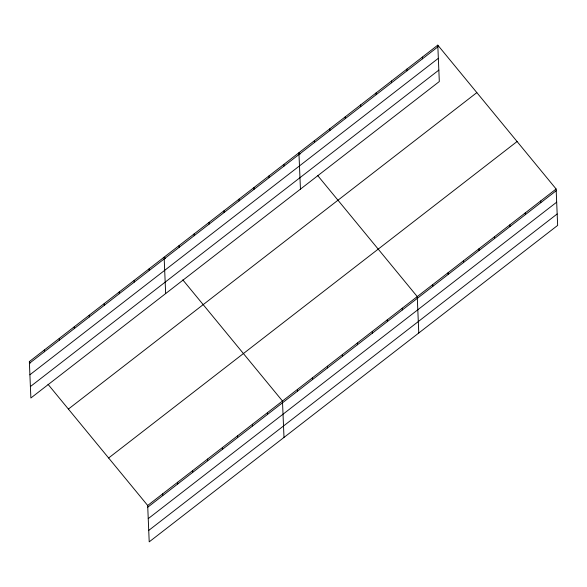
<?xml version="1.0" encoding="UTF-8"?>
<svg xmlns="http://www.w3.org/2000/svg" width="587" height="587" viewBox="0 0 587 587"><rect width="100%" height="100%" fill="white"/><g stroke="black" fill="none" stroke-linecap="round" stroke-linejoin="round"><path stroke-width="0.88" d="M437.792 45.14L439.318 81.534L30.876 398.001L29.35 361.599L437.792 45.14L556.124 188.999L557.65 225.401L149.208 541.86L147.682 505.466L48.024 384.309M29.423 363.338L437.865 46.879M29.9 374.777L438.342 58.318M30.399 386.562L438.834 70.102M68.4 409.073L476.842 92.614M108.632 457.985L517.074 141.526M147.682 505.466L556.124 188.999M147.755 507.205L556.197 190.738M148.24 518.637L556.674 202.177M148.731 530.421L557.173 213.962M300.052 154.11L298.922 152.737L300.449 189.131M317.596 175.44L417.254 296.596L418.78 332.998M165.27 258.544L164.133 257.165L165.659 293.566M182.814 279.874L282.472 401.031L283.998 437.425M29.35 361.599L30.48 362.979M540.693 200.959L540.766 202.698M525.262 212.912L525.336 214.651M509.832 224.865L509.905 226.604M494.408 236.825L494.474 238.564M478.977 248.778L479.051 250.517M463.547 260.731L463.62 262.47M448.116 272.691L448.189 274.43M432.685 284.644L432.758 286.383M422.361 57.093L422.435 58.832M406.93 69.053L407.004 70.792M402.278 308.204L402.352 309.943M391.5 81.006L391.573 82.745M387.303 319.805L387.376 321.544M376.069 92.959L376.142 94.698M372.327 331.406L372.4 333.152M360.638 104.919L360.712 106.658M357.351 343.013L357.424 344.752M345.207 116.872L345.281 118.611M342.375 354.614L342.448 356.353M329.784 128.824L329.85 130.563M327.399 366.222L327.473 367.961M314.353 140.785L314.427 142.524M312.423 377.823L312.497 379.562M297.448 389.43L297.521 391.169M283.947 164.338L284.02 166.077M268.971 175.946L269.044 177.685M267.496 412.632L267.569 414.371M253.995 187.547L254.068 189.285M252.52 424.24L252.593 425.979M239.019 199.147L239.092 200.893M237.544 435.84L237.618 437.579M224.043 210.755L224.109 212.494M222.568 447.448L222.634 449.187M209.067 222.356L209.133 224.095M207.585 459.049L207.659 460.788M194.084 233.964L194.158 235.703M192.609 470.649L192.683 472.388M179.108 245.564L179.182 247.303M177.634 482.257L177.707 483.996M162.658 493.858L162.731 495.597M149.157 268.773L149.23 270.512M134.181 280.373L134.254 282.112M119.205 291.981L119.278 293.72M104.229 303.582L104.303 305.321M89.253 315.19L89.327 316.929M74.278 326.79L74.351 328.529M59.302 338.391L59.375 340.13M44.326 349.999L44.399 351.738"/></g></svg>
